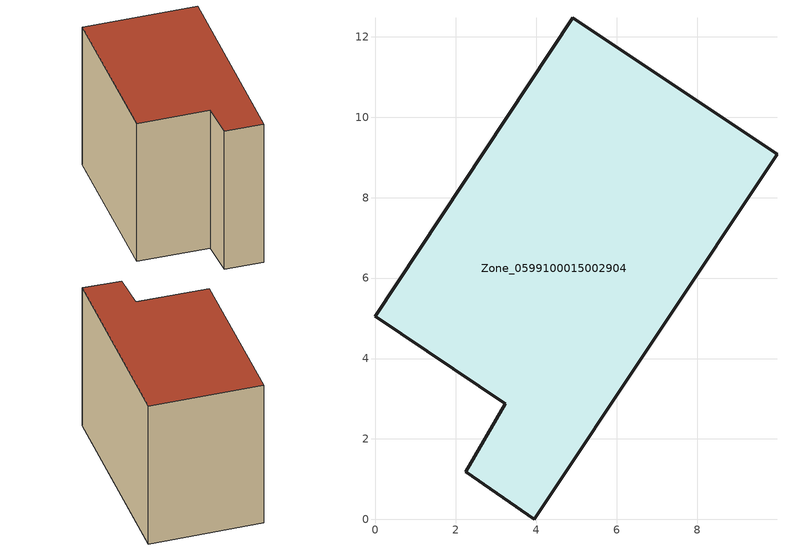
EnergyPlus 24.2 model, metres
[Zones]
Zone_0599100015002904
 floor ground (C_G): 4.9,12.48 9.98,9.08 3.95,0 2.24,1.19 3.23,2.87 0,5.05 z0.76
 wall outside (C_F): 9.98,9.08 4.9,12.48 0,5.05 3.23,2.87 2.24,1.19 3.95,0 9.98,9.08 z0.76:9.25
 roof outside (C_R): 3.95,0 9.98,9.08 4.9,12.48 0,5.05 3.23,2.87 2.24,1.19 z9.25
[BUILDING]
Pand.0599100015002904: North Axis=0; Terrain=City; Loads Convergence Tolerance Value=0.04; Temperature Convergence Tolerance Value=0.4; Solar Distribution=FullExterior; Maximum Number of Warmup Days=25; Minimum Number of Warmup Days=1
[Site:Location]
Rotterdam.The.Hague.AP_ZH_NLD Design_Conditions: Latitude=51.96; Longitude=4.45; Time Zone=1; Elevation=-4.5
[SITE:GROUNDTEMPERATURE:BUILDINGSURFACE]
18, 18, 18, 18, 18, 18, 18, 18, 18, 18, 18, 18
[MATERIAL] Thermal Absorptance=0.9; Solar Absorptance=0.7; Visible Absorptance=0.7
Name | Roughness | Thickness | Conductivity | Density | Specific Heat
G.TI.1975-1991 | MediumSmooth | 0.15 | 0.288461 | 540 | 1210
F.TI.1975-1991 | Rough | 0.3 | 0.230769 | 1920 | 840
R.TI.1975-1991 | MediumRough | 0.2 | 0.153846 | 1500 | 1000
[CONSTRUCTION]
C_G: G.TI.1975-1991
C_F: F.TI.1975-1991
C_R: R.TI.1975-1991
[ZONE]
Zone_0599100015002904: Type=1; Multiplier=1; Ceiling Height=Autocalculate; Volume=Autocalculate; Floor Area=autocalculate; Part of Total Floor Area=Yes
[ZONEINFILTRATION:DESIGNFLOWRATE]
Infil_Zone_0599100015002904: Zone or ZoneList or Space or SpaceList=Zone_0599100015002904; Schedule=AlwaysOn; Design Flow Rate Calculation Method=Flow/Area; Flow Rate per Floor Area=0.003; Constant Term Coefficient=1; Temperature Term Coefficient=0; Velocity Term Coefficient=0; Velocity Squared Term Coefficient=0
[HVACTEMPLATE:ZONE:IDEALLOADSAIRSYSTEM]
Zone_0599100015002904: Maximum Heating Supply Air Temperature=50; Minimum Cooling Supply Air Temperature=13; Maximum Heating Supply Air Humidity Ratio=0.0156; Minimum Cooling Supply Air Humidity Ratio=0.0077; Heating Limit=NoLimit; Cooling Limit=NoLimit; Dehumidification Control Type=ConstantSensibleHeatRatio; Cooling Sensible Heat Ratio=0.7; Dehumidification Setpoint=60; Humidification Control Type=None; Humidification Setpoint=30; Outdoor Air Method=None; Outdoor Air Flow Rate per Person=0.00944; Outdoor Air Flow Rate per Zone Floor Area=0; Outdoor Air Flow Rate per Zone=0; Demand Controlled Ventilation Type=None; Outdoor Air Economizer Type=NoEconomizer; Heat Recovery Type=None; Sensible Heat Recovery Effectiveness=0.7; Latent Heat Recovery Effectiveness=0.65
[ZONECONTROL:THERMOSTAT]
ThermostatControl_Zone_0599100015002904: Zone or ZoneList=Zone_0599100015002904; Control Type Schedule=DualSetpointControlType; Control 1=Thermostat_Zone_0599100015002904; Temperature Difference Between Cutout And Setpoint=0
[THERMOSTATSETPOINT:DUALSETPOINT]
Thermostat_Zone_0599100015002904: Heating Setpoint Temperature Schedule=HeatingSetpoint_Zone_0599100015002904; Cooling Setpoint Temperature Schedule=CoolingSetpoint_Zone_0599100015002904
[SCHEDULE:COMPACT]
HeatingSetpoint_Zone_0599100015002904: Through: 12/31, For: AllDays, Until: 24:00, 21
CoolingSetpoint_Zone_0599100015002904: Through: 12/31, For: AllDays, Until: 24:00, 24
DualSetpointControlType: Through: 12/31, For: AllDays, Until: 24:00, 4
AlwaysOn: Through: 12/31, For: AllDays, Until: 24:00, 1
